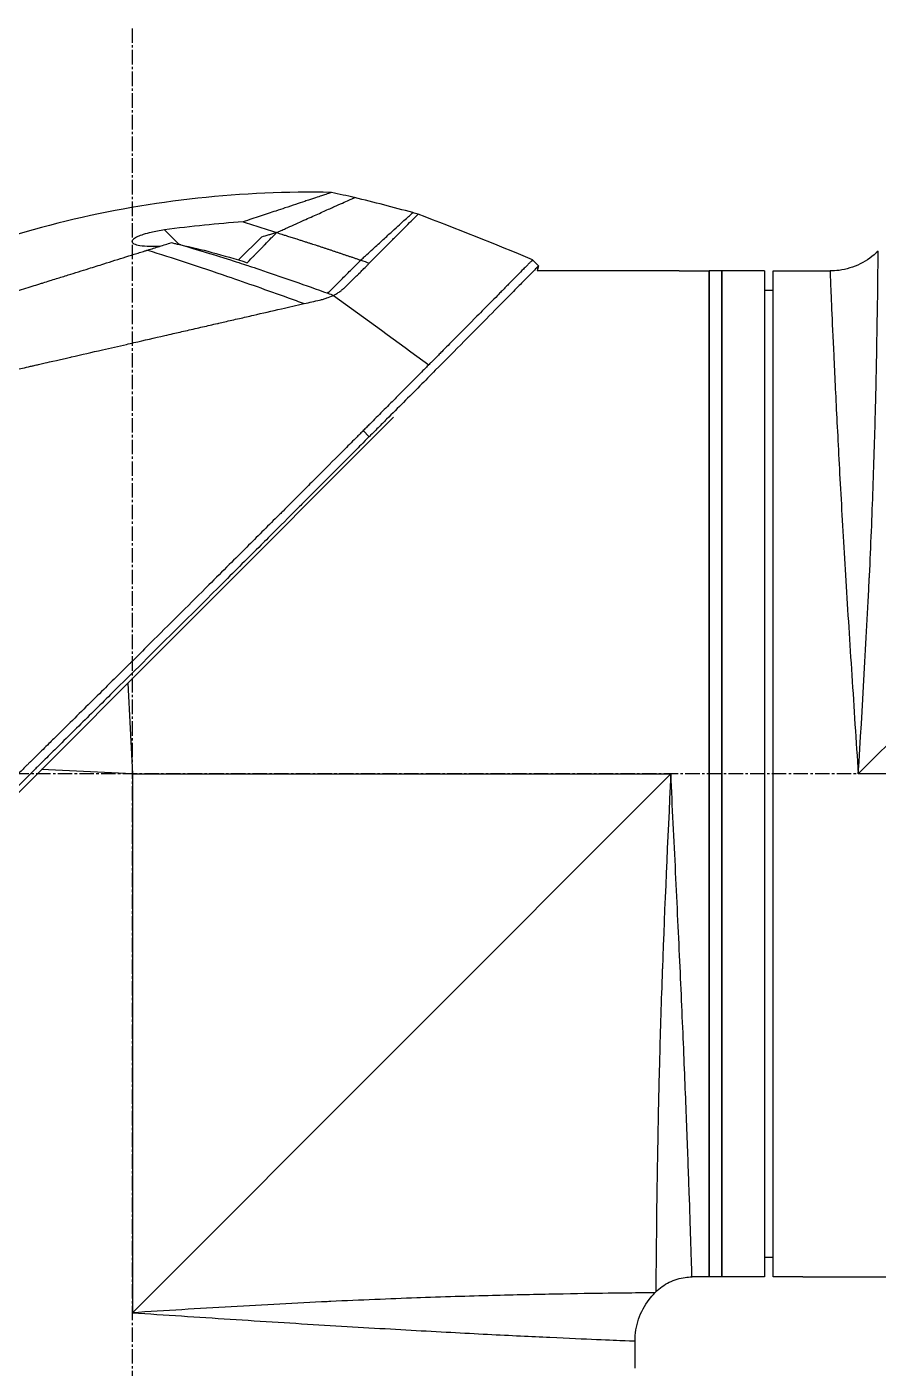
# Model space of a CAD drawing. Header units: millimetres. Extents: x 0 to 4378, y 0 to 2376.
# Drawn here: x 223.3 to 323.3, y 701.8 to 859.1 of the extents above; entities that cross this region are included whole.
import ezdxf

# ---------------------------------------------------------------- set-up
doc = ezdxf.new("R2010")
doc.units = ezdxf.units.MM
doc.header["$LTSCALE"] = 0.2
doc.linetypes.add('CENTER2', pattern=[1.125, 0.75, -0.125, 0.125, -0.125])
doc.layers.add('02_Center Line', color=1, linetype='CENTER2')

# ---------------------------------------------------------------- blocks, each defined once
blk = doc.blocks.new('Blk$A45R2-4W24Z')
for p, q in [((-5.49, 231.31), (-3.78, 233.01)), ((-148.4, 232.4), (-85.2, 169.2)), ((-12.46, 229.49), (-15.18, 232.21)), ((-78.7, 228.2), (-81.89, 228.2)), ((-75.2, 228.2), (-78.2, 228.2)), ((-75.2, 110.2), (-75.2, 228.2)), ((-74.2, 228.2), (-74.2, 110.2)), ((-74.2, 228.2), (-69.2, 228.2)), ((-69.2, 110.2), (-69.2, 228.2)), ((-69.2, 228.2), (-67.7, 228.2)), ((-69.2, 228.2), (-69.2, 110.2)), ((-67.7, 228.2), (-67.7, 110.2)), ((-64.7, 228.2), (-67.7, 228.2)), ((-67.7, 110.2), (-67.7, 228.2)), ((-64.2, 228.2), (-47.53, 228.2)), ((-47.69, 228.8), (-46.98, 229.51)), ((-47.69, 228.8), (-47.53, 228.2)), ((-12.23, 229.27), (-12.23, 229.27)), ((-75.2, 225.9), (-74.2, 225.91)), ((-30.66, 211.04), (32.79, 147.6)), ((-27.81, 208.76), (-27.1, 209.47)), ((0.54, 179.85), (0, 169.2)), ((-148.4, 169.2), (-85.2, 169.2)), ((0, 169.2), (-63.2, 169.2)), ((0, 106), (-63.2, 169.2)), ((0, 169.2), (10.65, 169.74)), ((0, 169.2), (0, 106)), ((-75.2, 112.5), (-74.2, 112.49)), ((-78.7, 110.2), (-101.2, 110.2)), ((-78.2, 110.2), (-75.2, 110.2)), ((-74.2, 110.2), (-69.2, 110.2)), ((-69.2, 110.2), (-67.7, 110.2)), ((-67.7, 110.2), (-65.69, 110.2)), ((-61.44, 108.44), (-61.34, 108.34)), ((-59, 99.5), (-59, 102.69))]:
    blk.add_line(p, q)
blk.add_arc((90.27, -111.26), 360.28, 108.9638, 109.1311)
blk.add_ellipse((5.21, 177.52), major_axis=(-154.08, -51.34), ratio=0.336418, start_param=4.783304, end_param=4.787811)
for points, knots in [([(-23.39, 237.41), (-12.94, 237.63), (-2.37, 236.49), (12.95, 232.78), (18.05, 231.18), (23, 229.27)], [0, 0, 0, 0, 3.135776, 3.135776, 4.729873, 4.729873, 4.729873, 4.729873]), ([(-16.92, 232.7), (-16.97, 232.72), (-17.01, 232.74), (-17.06, 232.76), (-17.1, 232.78), (-17.15, 232.8), (-17.19, 232.82), (-17.28, 232.86), (-17.37, 232.9), (-17.46, 232.94), (-17.63, 233.02), (-17.8, 233.1), (-17.97, 233.17), (-18.32, 233.33), (-18.65, 233.47), (-18.97, 233.62), (-19.61, 233.91), (-20.21, 234.18), (-20.77, 234.43), (-21.33, 234.68), (-21.85, 234.91), (-22.32, 235.12), (-22.8, 235.34), (-23.23, 235.53), (-23.62, 235.71), (-24.01, 235.88), (-24.35, 236.03), (-24.65, 236.17), (-24.95, 236.3), (-25.2, 236.41), (-25.41, 236.51), (-25.51, 236.55), (-25.6, 236.59), (-25.68, 236.63), (-25.76, 236.66), (-25.83, 236.69), (-25.89, 236.72), (-25.94, 236.74), (-25.99, 236.76), (-26.02, 236.78), (-26.03, 236.78), (-26.04, 236.79), (-26.05, 236.79), (-26.06, 236.79), (-26.06, 236.8), (-26.06, 236.8), (-26.06, 236.8), (-26.06, 236.8), (-26.06, 236.8)], [0, 0, 0, 0, 0.003914, 0.003914, 0.003914, 0.0078279, 0.0078279, 0.0078279, 0.0156558, 0.0156558, 0.0156558, 0.0313116, 0.0313116, 0.0313116, 0.0626233, 0.0626233, 0.0626233, 0.1252466, 0.1252466, 0.1252466, 0.1878699, 0.1878699, 0.1878699, 0.2504932, 0.2504932, 0.2504932, 0.3131165, 0.3131165, 0.3131165, 0.3757398, 0.3757398, 0.3757398, 0.4070514, 0.4070514, 0.4070514, 0.4383631, 0.4383631, 0.4383631, 0.4696747, 0.4696747, 0.4696747, 0.4853679, 0.4853679, 0.4853679, 0.5009864, 0.5009864, 0.5009864, 0.5015367, 0.5015367, 0.5015367, 0.5015367]), ([(-23.39, 237.41), (-23.39, 237.41), (-23.39, 237.41), (-23.39, 237.41), (-23.38, 237.41), (-23.36, 237.4), (-23.34, 237.39), (-23.28, 237.37), (-23.22, 237.35), (-23.06, 237.3), (-22.96, 237.27), (-22.76, 237.2), (-22.66, 237.17), (-22.4, 237.08), (-22.24, 237.03), (-21.82, 236.89), (-21.56, 236.8), (-21.12, 236.66), (-20.96, 236.6), (-20.62, 236.49), (-20.43, 236.43), (-19.9, 236.25), (-19.54, 236.13), (-18.77, 235.88), (-18.35, 235.74), (-17.56, 235.47), (-17.2, 235.36), (-16.25, 235.04), (-15.65, 234.84), (-14.37, 234.42), (-13.69, 234.19), (-12.99, 233.96)], [2.994008, 2.994008, 2.994008, 2.994008, 2.998917, 2.998917, 3.102407, 3.102407, 3.193729, 3.193729, 3.404829, 3.404829, 3.606578, 3.606578, 3.771982, 3.771982, 3.995205, 3.995205, 4.278205, 4.278205, 4.423595, 4.423595, 4.583388, 4.583388, 4.852579, 4.852579, 5.133194, 5.133194, 5.349319, 5.349319, 5.678864, 5.678864, 6.012538, 6.012538, 6.012538, 6.012538]), ([(-27.8, 229.12), (-27.83, 229.15), (-27.86, 229.18), (-27.89, 229.2), (-27.92, 229.24), (-27.96, 229.28), (-28, 229.32), (-28.61, 229.92), (-29.17, 230.48), (-29.68, 231), (-29.9, 231.21), (-30.1, 231.42), (-30.3, 231.62), (-30.43, 231.75), (-30.56, 231.87), (-30.67, 231.99), (-30.82, 232.13), (-30.95, 232.26), (-31.07, 232.38), (-31.59, 232.91), (-31.91, 233.23), (-32.1, 233.42), (-32.12, 233.44), (-32.13, 233.45), (-32.15, 233.47), (-32.41, 233.73), (-32.68, 234.01), (-32.92, 234.24), (-33.02, 234.34), (-33.11, 234.43), (-33.19, 234.51), (-33.19, 234.51), (-33.19, 234.51), (-33.19, 234.51), (-33.28, 234.6), (-33.34, 234.66), (-33.39, 234.71), (-33.49, 234.81), (-33.52, 234.84), (-33.53, 234.85), (-33.54, 234.86), (-33.54, 234.86), (-33.54, 234.86), (-33.54, 234.86), (-33.54, 234.86), (-33.54, 234.86)], [0.0000006, 0.0000006, 0.0000006, 0.0000006, 0.00361, 0.00361, 0.00361, 0.0087215, 0.0087215, 0.0087215, 0.0904855, 0.0904855, 0.0904855, 0.125, 0.125, 0.125, 0.141082, 0.141082, 0.141082, 0.1611327, 0.1611327, 0.1611327, 0.25, 0.25, 0.25, 0.2548926, 0.2548926, 0.2548926, 0.3406883, 0.3406883, 0.3406883, 0.375, 0.375, 0.375, 0.3758789, 0.3758789, 0.3758789, 0.4034738, 0.4034738, 0.4034738, 0.4619423, 0.4619423, 0.4619423, 0.4973146, 0.4973146, 0.4973146, 0.4973238, 0.4973238, 0.4973238, 0.4973238]), ([(-26.81, 229.46), (-26.84, 229.49), (-26.87, 229.52), (-26.9, 229.55), (-26.93, 229.58), (-26.96, 229.61), (-26.99, 229.63), (-27.05, 229.69), (-27.11, 229.75), (-27.17, 229.8), (-27.29, 229.91), (-27.41, 230.02), (-27.53, 230.13), (-27.76, 230.34), (-27.99, 230.55), (-28.21, 230.75), (-28.65, 231.16), (-29.06, 231.53), (-29.44, 231.88), (-29.82, 232.23), (-30.17, 232.55), (-30.49, 232.84), (-30.81, 233.13), (-31.1, 233.4), (-31.36, 233.63), (-31.61, 233.86), (-31.84, 234.07), (-32.03, 234.24), (-32.23, 234.42), (-32.39, 234.57), (-32.52, 234.68), (-32.59, 234.74), (-32.64, 234.79), (-32.69, 234.84), (-32.74, 234.88), (-32.78, 234.92), (-32.82, 234.95), (-32.85, 234.98), (-32.87, 235), (-32.89, 235.01), (-32.9, 235.02), (-32.91, 235.03), (-32.91, 235.03), (-32.91, 235.04), (-32.92, 235.04), (-32.92, 235.04), (-32.92, 235.04), (-32.92, 235.04), (-32.92, 235.04)], [0, 0, 0, 0, 0.0039109, 0.0039109, 0.0039109, 0.0078218, 0.0078218, 0.0078218, 0.0156437, 0.0156437, 0.0156437, 0.0312874, 0.0312874, 0.0312874, 0.0625747, 0.0625747, 0.0625747, 0.1251494, 0.1251494, 0.1251494, 0.1877242, 0.1877242, 0.1877242, 0.2502989, 0.2502989, 0.2502989, 0.3128736, 0.3128736, 0.3128736, 0.3754483, 0.3754483, 0.3754483, 0.4067357, 0.4067357, 0.4067357, 0.4380231, 0.4380231, 0.4380231, 0.4693104, 0.4693104, 0.4693104, 0.4849915, 0.4849915, 0.4849915, 0.5005978, 0.5005978, 0.5005978, 0.5008687, 0.5008687, 0.5008687, 0.5008687]), ([(-12.99, 233.96), (-13.65, 233.76), (-14.31, 233.55), (-15.62, 233.14), (-16.28, 232.93), (-16.94, 232.72)], [-0.4140683, -0.4140683, -0.4140683, -0.4140683, -0.2070418, -0.2070418, -0.000001, -0.000001, -0.000001, -0.000001]), ([(-12.99, 233.96), (-11.48, 233.85), (-9.97, 233.73), (-6.9, 233.41), (-5.34, 233.23), (-3.78, 233.01)], [0.000001, 0.000001, 0.000001, 0.000001, 0.4541066, 0.4541066, 0.9270468, 0.9270468, 0.9270468, 0.9270468]), ([(-3.78, 233.01), (-3.5, 232.97), (-3.22, 232.93), (-2.68, 232.83), (-2.43, 232.78), (-1.87, 232.65), (-1.56, 232.56), (-1.04, 232.4), (-0.81, 232.31), (-0.42, 232.14), (-0.26, 232.04), (0, 231.84), (0.06, 231.74), (0.04, 231.55), (-0.04, 231.46), (-0.34, 231.31), (-0.59, 231.24), (-1.22, 231.14), (-1.61, 231.11), (-2.42, 231.09), (-2.83, 231.09), (-3.26, 231.11)], [-1.14528, -1.14528, -1.14528, -1.14528, -1.059047, -1.059047, -0.979891, -0.979891, -0.875786, -0.875786, -0.784614, -0.784614, -0.687046, -0.687046, -0.571812, -0.571812, -0.456499, -0.456499, -0.315176, -0.315176, -0.162073, -0.162073, -0.025672, -0.025672, -0.025672, -0.025672]), ([(-16.92, 232.7), (-17.14, 232.64), (-17.35, 232.57), (-17.55, 232.51), (-17.67, 232.47), (-17.78, 232.43), (-17.94, 232.38), (-18.1, 232.33), (-18.3, 232.27), (-18.48, 232.21), (-18.57, 232.18), (-18.66, 232.16), (-18.75, 232.13), (-18.84, 232.1), (-18.93, 232.07), (-19.02, 232.04), (-19.11, 232.01), (-19.2, 231.99), (-19.29, 231.96), (-19.42, 231.92), (-19.55, 231.87), (-19.69, 231.83), (-19.82, 231.79), (-19.95, 231.74), (-20.09, 231.7), (-20.22, 231.66), (-20.36, 231.61), (-20.49, 231.57), (-20.6, 231.54), (-20.71, 231.5), (-20.82, 231.46), (-20.93, 231.43), (-21.05, 231.39), (-21.16, 231.35), (-21.27, 231.32), (-21.38, 231.28), (-21.49, 231.25), (-21.61, 231.21), (-21.73, 231.17), (-21.86, 231.13), (-21.98, 231.09), (-22.1, 231.05), (-22.22, 231.01), (-22.34, 230.97), (-22.47, 230.93), (-22.59, 230.89), (-22.7, 230.85), (-22.82, 230.81), (-22.94, 230.77), (-23.05, 230.73), (-23.17, 230.69), (-23.29, 230.66), (-23.4, 230.62), (-23.52, 230.58), (-23.63, 230.54), (-23.75, 230.5), (-23.87, 230.46), (-23.99, 230.42), (-24.11, 230.38), (-24.23, 230.34), (-24.35, 230.3), (-24.46, 230.26), (-24.58, 230.22), (-24.7, 230.18), (-24.82, 230.14), (-24.94, 230.1), (-25.05, 230.06), (-25.17, 230.02), (-25.29, 229.98), (-25.4, 229.94), (-25.52, 229.9), (-25.64, 229.87), (-25.75, 229.83), (-25.87, 229.79), (-25.99, 229.75), (-26.11, 229.71), (-26.22, 229.67), (-26.34, 229.63), (-26.46, 229.59), (-26.58, 229.54), (-26.69, 229.5), (-26.81, 229.46)], [0, 0, 0, 0, 0.0897132, 0.0897132, 0.0897132, 0.1414804, 0.1414804, 0.1414804, 0.1932476, 0.1932476, 0.1932476, 0.2191312, 0.2191312, 0.2191312, 0.2450148, 0.2450148, 0.2450148, 0.2708984, 0.2708984, 0.2708984, 0.3096449, 0.3096449, 0.3096449, 0.3483914, 0.3483914, 0.3483914, 0.3871379, 0.3871379, 0.3871379, 0.4193782, 0.4193782, 0.4193782, 0.4516185, 0.4516185, 0.4516185, 0.4838587, 0.4838587, 0.4838587, 0.5192811, 0.5192811, 0.5192811, 0.5547035, 0.5547035, 0.5547035, 0.5901259, 0.5901259, 0.5901259, 0.6238896, 0.6238896, 0.6238896, 0.6576534, 0.6576534, 0.6576534, 0.6914171, 0.6914171, 0.6914171, 0.7259458, 0.7259458, 0.7259458, 0.7604744, 0.7604744, 0.7604744, 0.795003, 0.795003, 0.795003, 0.8290876, 0.8290876, 0.8290876, 0.8631723, 0.8631723, 0.8631723, 0.8972569, 0.8972569, 0.8972569, 0.9315046, 0.9315046, 0.9315046, 0.9657523, 0.9657523, 0.9657523, 1, 1, 1, 1]), ([(-16.94, 232.72), (-16.94, 232.72), (-16.93, 232.71), (-16.93, 232.71), (-16.93, 232.71), (-16.92, 232.7)], [-0.004802937, -0.004802937, -0.004802937, -0.004802937, -0.002367886, -0.002367886, 0, 0, 0, 0]), ([(-15.18, 232.21), (-15.46, 232.29), (-15.75, 232.38), (-16.19, 232.5), (-16.34, 232.55), (-16.57, 232.61), (-16.65, 232.63), (-16.79, 232.68), (-16.92, 232.71), (-16.94, 232.72)], [-0.03661254, -0.03661254, -0.03661254, -0.03661254, -0.01870238, -0.01870238, -0.00917405, -0.00917405, -0.00454332, -0.00454332, -0.000001, -0.000001, -0.000001, -0.000001]), ([(-13.49, 229.17), (-13.57, 229.25), (-13.8, 229.49), (-14.23, 229.93), (-14.3, 230.01), (-14.5, 230.21), (-14.62, 230.33), (-14.94, 230.66), (-15.14, 230.87), (-15.42, 231.15), (-15.5, 231.23), (-15.82, 231.56), (-16.07, 231.82), (-16.42, 232.18), (-16.53, 232.29), (-16.69, 232.45), (-16.74, 232.51), (-16.81, 232.58), (-16.83, 232.61), (-16.88, 232.66), (-16.9, 232.68), (-16.92, 232.7)], [0.000001, 0.000001, 0.000001, 0.000001, 0.0517933, 0.0517933, 0.0631602, 0.0631602, 0.080667, 0.080667, 0.1119431, 0.1119431, 0.1236223, 0.1236223, 0.1626158, 0.1626158, 0.1804481, 0.1804481, 0.1887485, 0.1887485, 0.1927271, 0.1927271, 0.1965807, 0.1965807, 0.1965807, 0.1965807]), ([(-5.68, 231.27), (-5.64, 231.27), (-5.61, 231.28), (-5.55, 231.29), (-5.52, 231.3), (-5.49, 231.31)], [-0.0189743, -0.0189743, -0.0189743, -0.0189743, -0.00948198, -0.00948198, -0.000001, -0.000001, -0.000001, -0.000001]), ([(-4.58, 231.52), (-4.73, 231.48), (-4.89, 231.44), (-5.19, 231.37), (-5.34, 231.34), (-5.49, 231.31)], [-0.09380006, -0.09380006, -0.09380006, -0.09380006, -0.04608774, -0.04608774, -0.000001, -0.000001, -0.000001, -0.000001]), ([(-1.78, 230.65), (-2.26, 230.79), (-2.73, 230.94), (-3.66, 231.23), (-4.12, 231.38), (-4.58, 231.52)], [0.000026, 0.000026, 0.000026, 0.000026, 0.1679092, 0.1679092, 0.336286, 0.336286, 0.336286, 0.336286]), ([(-85.2, 169.2), (-85.7, 177.03), (-86.16, 184.9), (-86.5, 192.16), (-86.51, 192.25), (-86.51, 192.34), (-86.52, 192.43), (-86.69, 195.98), (-86.83, 199.42), (-86.94, 202.69), (-87.06, 206.06), (-87.16, 209.18), (-87.23, 212.05), (-87.23, 212.14), (-87.24, 212.24), (-87.24, 212.34), (-87.31, 215.1), (-87.36, 217.65), (-87.4, 219.86), (-87.4, 219.93), (-87.4, 220), (-87.4, 220.07), (-87.44, 222.27), (-87.47, 224.15), (-87.49, 225.69), (-87.49, 225.72), (-87.49, 225.75), (-87.49, 225.79), (-87.51, 227.33), (-87.52, 228.53), (-87.53, 229.32), (-87.53, 229.33), (-87.53, 229.33), (-87.53, 229.34), (-87.54, 230.13), (-87.54, 230.54), (-87.54, 230.54), (-87.54, 230.54), (-87.54, 230.54), (-87.54, 230.54)], [0, 0, 0, 0, 0.1234682, 0.1234682, 0.1234682, 0.125, 0.125, 0.125, 0.1854836, 0.1854836, 0.1854836, 0.2478794, 0.2478794, 0.2478794, 0.25, 0.25, 0.25, 0.3106171, 0.3106171, 0.3106171, 0.3125, 0.3125, 0.3125, 0.3737034, 0.3737034, 0.3737034, 0.375, 0.375, 0.375, 0.4369794, 0.4369794, 0.4369794, 0.4375, 0.4375, 0.4375, 0.5, 0.5, 0.5, 0.5002553, 0.5002553, 0.5002553, 0.5002553]), ([(-87.54, 230.54), (-86.93, 229.93), (-86.21, 229.41), (-84.66, 228.65), (-83.81, 228.39), (-82.6, 228.22), (-82.24, 228.2), (-81.89, 228.2)], [0, 0, 0, 0, 0.2592614, 0.2592614, 0.5193326, 0.5193326, 0.6259312, 0.6259312, 0.6259312, 0.6259312]), ([(-5.68, 231.27), (-7.63, 230.7), (-9.35, 230.17), (-10.75, 229.73), (-11.8, 229.41), (-12.65, 229.13), (-13.27, 228.93), (-13.54, 228.84), (-14.23, 228.62), (-15.38, 228.23), (-17.79, 227.41), (-20.31, 226.53), (-22.93, 225.59)], [0, 0, 0, 0, 0.25, 0.25, 0.25, 0.375, 0.375, 0.375, 0.5, 0.5, 0.5, 1, 1, 1, 1]), ([(-1.78, 230.65), (-4.68, 229.75), (-7.81, 228.72), (-11.15, 227.57), (-13.42, 226.79), (-15.79, 225.96), (-18.27, 225.06), (-18.89, 224.84), (-19.53, 224.61), (-20.16, 224.37)], [-1, -1, -1, -1, -0.459072, -0.459072, -0.459072, -0.092566, -0.092566, -0.092566, 0, 0, 0, 0]), ([(-5.68, 231.26), (-6.9, 231), (-8.12, 230.71), (-10.71, 230.01), (-12.08, 229.61), (-13.49, 229.17)], [0.0003261, 0.0003261, 0.0003261, 0.0003261, 0.3756535, 0.3756535, 0.8068881, 0.8068881, 0.8068881, 0.8068881]), ([(54.24, 213.11), (54.24, 213.11), (54.24, 213.11), (54.16, 213.14), (54.12, 213.15), (54.02, 213.18), (53.98, 213.2), (53.73, 213.27), (53.44, 213.36), (52.83, 213.55), (52.55, 213.64), (51.82, 213.87), (51.34, 214.02), (50.07, 214.42), (49.24, 214.68), (47.06, 215.36), (45.63, 215.81), (43.62, 216.44), (43.18, 216.57), (42.52, 216.78), (42.29, 216.85), (41.84, 217), (41.61, 217.07), (41.26, 217.18), (41.14, 217.21), (40.78, 217.33), (40.54, 217.4), (40.06, 217.55), (39.83, 217.63), (39.46, 217.74), (39.34, 217.78), (39.09, 217.86), (38.96, 217.9), (38.71, 217.98), (38.58, 218.02), (38.18, 218.14), (37.92, 218.22), (37.41, 218.38), (37.16, 218.46), (36.66, 218.62), (36.41, 218.69), (35.65, 218.93), (35.13, 219.09), (34.05, 219.43), (33.49, 219.61), (32.42, 219.94), (31.92, 220.1), (31.25, 220.31), (31.11, 220.35), (30.4, 220.58), (29.83, 220.75), (28.97, 221.02), (28.68, 221.11), (28.1, 221.29), (27.81, 221.39), (27.23, 221.57), (26.94, 221.66), (26.5, 221.8), (26.35, 221.84), (26.06, 221.93), (25.92, 221.98), (25.63, 222.07), (25.48, 222.12), (25.06, 222.25), (24.77, 222.34), (22.3, 223.11), (20.07, 223.81), (17.61, 224.58), (17.4, 224.64), (16.99, 224.77), (16.78, 224.84), (16.38, 224.96), (16.19, 225.02), (15.79, 225.15), (15.6, 225.21), (15.22, 225.32), (15.04, 225.38), (14.49, 225.55), (14.13, 225.67), (13.09, 225.99), (12.41, 226.21), (11.46, 226.5), (11.17, 226.59), (10.74, 226.73), (10.6, 226.77), (10.2, 226.9), (9.93, 226.98), (9.42, 227.14), (9.17, 227.22), (8.46, 227.44), (8, 227.59), (6.73, 227.98), (5.92, 228.23), (4.53, 228.67), (3.94, 228.85), (2.48, 229.31), (1.61, 229.59), (0.32, 229.99), (-0.1, 230.12), (-0.74, 230.32), (-0.95, 230.38), (-1.26, 230.48), (-1.36, 230.52), (-1.52, 230.56), (-1.57, 230.58), (-1.65, 230.6), (-1.68, 230.61), (-1.73, 230.63), (-1.75, 230.64), (-1.78, 230.65)], [0.000492, 0.000492, 0.000492, 0.000492, 0.070477, 0.070477, 0.116784, 0.116784, 0.147598, 0.147598, 0.270163, 0.270163, 0.35129, 0.35129, 0.459378, 0.459378, 0.603543, 0.603543, 0.795477, 0.795477, 0.846759, 0.846759, 0.872247, 0.872247, 0.897546, 0.897546, 0.910816, 0.910816, 0.936058, 0.936058, 0.961053, 0.961053, 0.973407, 0.973407, 0.986612, 0.986612, 0.999925, 0.999925, 1.026343, 1.026343, 1.051465, 1.051465, 1.076258, 1.076258, 1.125243, 1.125243, 1.177878, 1.177878, 1.224985, 1.224985, 1.237745, 1.237745, 1.287061, 1.287061, 1.311764, 1.311764, 1.336615, 1.336615, 1.361333, 1.361333, 1.372959, 1.372959, 1.384222, 1.384222, 1.395507, 1.395507, 1.41867, 1.41867, 1.596072, 1.596072, 1.612752, 1.612752, 1.628768, 1.628768, 1.644172, 1.644172, 1.659003, 1.659003, 1.673475, 1.673475, 1.702106, 1.702106, 1.756638, 1.756638, 1.781274, 1.781274, 1.792708, 1.792708, 1.814679, 1.814679, 1.835454, 1.835454, 1.874477, 1.874477, 1.942807, 1.942807, 1.994085, 1.994085, 2.070998, 2.070998, 2.109452, 2.109452, 2.128666, 2.128666, 2.138273, 2.138273, 2.143077, 2.143077, 2.145479, 2.145479, 2.147874, 2.147874, 2.147874, 2.147874]), ([(-81.89, 228.2), (-81.89, 228.2), (-81.9, 227.82), (-81.93, 227.07), (-81.96, 226.32), (-82.01, 225.19), (-82.08, 223.71), (-82.14, 222.23), (-82.22, 220.42), (-82.32, 218.28), (-82.42, 216.14), (-82.54, 213.66), (-82.68, 210.94), (-82.82, 208.22), (-82.97, 205.25), (-83.15, 202.03), (-83.33, 198.8), (-83.53, 195.39), (-83.75, 191.84), (-83.96, 188.3), (-84.2, 184.59), (-84.45, 180.78), (-84.69, 176.97), (-84.95, 173.04), (-85.2, 169.2)], [0.5001297, 0.5001297, 0.5001297, 0.5001297, 0.5624875, 0.5624875, 0.5624875, 0.6249765, 0.6249765, 0.6249765, 0.6874677, 0.6874677, 0.6874677, 0.7499624, 0.7499624, 0.7499624, 0.8124623, 0.8124623, 0.8124623, 0.8749687, 0.8749687, 0.8749687, 0.9375, 0.9375, 0.9375, 1, 1, 1, 1]), ([(-78.2, 228.2), (-78.26, 228.2), (-78.31, 228.2), (-78.37, 228.2), (-78.42, 228.2), (-78.47, 228.2), (-78.51, 228.2), (-78.56, 228.2), (-78.59, 228.2), (-78.62, 228.2), (-78.65, 228.2), (-78.68, 228.2), (-78.69, 228.2), (-78.7, 228.2), (-78.7, 228.2), (-78.7, 228.2), (-78.7, 228.2), (-78.7, 228.2), (-78.7, 228.2)], [0, 0, 0, 0, 0.1074676, 0.1074676, 0.1074676, 0.2149351, 0.2149351, 0.2149351, 0.3224051, 0.3224051, 0.3224051, 0.4298767, 0.4298767, 0.4298767, 0.5, 0.5, 0.5, 0.5001155, 0.5001155, 0.5001155, 0.5001155]), ([(-64.2, 228.2), (-64.2, 228.2), (-64.21, 228.2), (-64.23, 228.2), (-64.25, 228.2), (-64.27, 228.2), (-64.31, 228.2), (-64.34, 228.2), (-64.39, 228.2), (-64.43, 228.2), (-64.48, 228.2), (-64.54, 228.2), (-64.59, 228.2), (-64.63, 228.2), (-64.66, 228.2), (-64.7, 228.2)], [0.5001155, 0.5001155, 0.5001155, 0.5001155, 0.6074676, 0.6074676, 0.6074676, 0.7149351, 0.7149351, 0.7149351, 0.8224051, 0.8224051, 0.8224051, 0.9298767, 0.9298767, 0.9298767, 1, 1, 1, 1]), ([(-47.69, 228.8), (-47.69, 228.8), (-47.63, 228.74), (-47.42, 228.53), (-47.26, 228.36), (-46.9, 228), (-46.74, 227.83), (-46.3, 227.39), (-46.01, 227.1), (-45.5, 226.58), (-45.3, 226.38), (-44.85, 225.92), (-44.6, 225.67), (-43.61, 224.67), (-42.8, 223.84), (-40.09, 221.1), (-37.94, 218.94), (-34.37, 215.35), (-33.12, 214.09), (-31.18, 212.14), (-30.52, 211.48), (-29.51, 210.47), (-29.18, 210.14), (-28.67, 209.62), (-28.5, 209.45), (-28.04, 209), (-27.83, 208.79), (-27.81, 208.76)], [0, 0, 0, 0, 0.449356, 0.449356, 0.898467, 0.898467, 1.197468, 1.197468, 1.595858, 1.595858, 1.82337, 1.82337, 2.083118, 2.083118, 2.775822, 2.775822, 4.159486, 4.159486, 4.850949, 4.850949, 5.197063, 5.197063, 5.370242, 5.370242, 5.456832, 5.456832, 5.599134, 5.599134, 5.599134, 5.599134]), ([(-46.98, 229.51), (-46.98, 229.51), (-46.98, 229.51), (-46.98, 229.51), (-46.93, 229.46), (-46.81, 229.34), (-46.78, 229.31), (-46.7, 229.22), (-46.62, 229.14), (-46.46, 228.97), (-46.36, 228.88), (-46.15, 228.66), (-46.04, 228.55), (-45.68, 228.19), (-45.42, 227.92), (-44.86, 227.36), (-44.58, 227.07), (-43.99, 226.48), (-43.71, 226.19), (-43.33, 225.81), (-43.26, 225.74), (-43.08, 225.55), (-42.96, 225.43), (-42.58, 225.04), (-42.31, 224.77), (-41.53, 223.98), (-41, 223.45), (-39.62, 222.05), (-38.72, 221.15), (-37.3, 219.72), (-36.81, 219.23), (-36.19, 218.6), (-36.06, 218.47), (-35.75, 218.15), (-35.56, 217.96), (-35.27, 217.67), (-35.17, 217.57), (-35.03, 217.43), (-34.98, 217.38), (-34.85, 217.25), (-34.8, 217.2), (-34.78, 217.18)], [-0.8441102, -0.8441102, -0.8441102, -0.8441102, -0.843958, -0.843958, -0.7585248, -0.7585248, -0.7370027, -0.7370027, -0.6943038, -0.6943038, -0.6506717, -0.6506717, -0.610004, -0.610004, -0.533695, -0.533695, -0.4669865, -0.4669865, -0.4087151, -0.4087151, -0.3960011, -0.3960011, -0.3745212, -0.3745212, -0.3281531, -0.3281531, -0.2469126, -0.2469126, -0.1250047, -0.1250047, -0.0640569, -0.0640569, -0.0488199, -0.0488199, -0.0259823, -0.0259823, -0.014544, -0.014544, -0.0088247, -0.0088247, -0.000001, -0.000001, -0.000001, -0.000001]), ([(-23.62, 225.34), (-23.62, 225.34), (-23.63, 225.34), (-23.63, 225.34), (-23.69, 225.37), (-23.75, 225.4), (-23.81, 225.44), (-23.87, 225.47), (-23.93, 225.5), (-23.99, 225.54), (-24, 225.55), (-24.01, 225.55), (-24.02, 225.56), (-24.12, 225.62), (-24.23, 225.69), (-24.33, 225.77), (-24.34, 225.78), (-24.36, 225.79), (-24.38, 225.8), (-24.42, 225.83), (-24.45, 225.86), (-24.49, 225.88), (-24.54, 225.93), (-24.59, 225.97), (-24.64, 226.01), (-24.67, 226.03), (-24.69, 226.05), (-24.71, 226.07), (-24.72, 226.07), (-24.75, 226.1), (-24.79, 226.13), (-24.81, 226.15), (-24.83, 226.17), (-24.86, 226.2), (-24.87, 226.2), (-24.87, 226.2), (-24.87, 226.2), (-24.89, 226.22), (-24.91, 226.24), (-24.93, 226.26), (-24.96, 226.29), (-24.99, 226.32), (-25.02, 226.34), (-25.04, 226.36), (-25.05, 226.37), (-25.07, 226.38), (-25.2, 226.51), (-25.38, 226.69), (-25.6, 226.92), (-25.74, 227.06), (-25.88, 227.2), (-26, 227.32), (-26.06, 227.38), (-26.12, 227.43), (-26.17, 227.49), (-26.24, 227.55), (-26.36, 227.67), (-26.53, 227.84), (-26.55, 227.86), (-26.58, 227.88), (-26.6, 227.91), (-26.78, 228.08), (-26.92, 228.22), (-27.02, 228.32), (-27.03, 228.33), (-27.04, 228.33), (-27.05, 228.34), (-27.23, 228.52), (-27.39, 228.69), (-27.54, 228.84), (-27.62, 228.93), (-27.7, 229.01), (-27.77, 229.09), (-27.78, 229.1), (-27.79, 229.11), (-27.8, 229.12)], [0, 0, 0, 0, 0.0021802, 0.0021802, 0.0021802, 0.0349898, 0.0349898, 0.0349898, 0.0665186, 0.0665186, 0.0665186, 0.0714286, 0.0714286, 0.0714286, 0.1321946, 0.1321946, 0.1321946, 0.1428571, 0.1428571, 0.1428571, 0.1638774, 0.1638774, 0.1638774, 0.197224, 0.197224, 0.197224, 0.2142857, 0.2142857, 0.2142857, 0.2376364, 0.2376364, 0.2376364, 0.2489714, 0.2489714, 0.2489714, 0.25, 0.25, 0.25, 0.2648779, 0.2648779, 0.2648779, 0.2857143, 0.2857143, 0.2857143, 0.3001586, 0.3001586, 0.3001586, 0.4285714, 0.4285714, 0.4285714, 0.525964, 0.525964, 0.525964, 0.5714286, 0.5714286, 0.5714286, 0.6658539, 0.6658539, 0.6658539, 0.6785714, 0.6785714, 0.6785714, 0.7857143, 0.7857143, 0.7857143, 0.7919818, 0.7919818, 0.7919818, 0.9202925, 0.9202925, 0.9202925, 0.9895013, 0.9895013, 0.9895013, 1, 1, 1, 1]), ([(-22.93, 225.59), (-23.2, 225.86), (-23.53, 226.18), (-23.87, 226.52), (-24.21, 226.87), (-24.58, 227.23), (-24.93, 227.59), (-25.29, 227.95), (-25.65, 228.3), (-25.97, 228.62), (-26.29, 228.94), (-26.58, 229.23), (-26.81, 229.46)], [0, 0, 0, 0, 0.249993, 0.249993, 0.249993, 0.499995, 0.499995, 0.499995, 0.749998, 0.749998, 0.749998, 1, 1, 1, 1]), ([(-20.16, 224.37), (-20.78, 224.51), (-21.38, 224.65), (-21.98, 224.79), (-22.09, 224.81), (-22.16, 224.83), (-22.2, 224.84), (-22.28, 224.86), (-22.35, 224.88), (-22.42, 224.9), (-22.55, 224.94), (-22.69, 224.98), (-22.84, 225.03), (-23.02, 225.1), (-23.29, 225.2), (-23.62, 225.34)], [-1, -1, -1, -1, -0.5, -0.5, -0.5, -0.4375, -0.4375, -0.4375, -0.375, -0.375, -0.375, -0.25, -0.25, -0.25, 0, 0, 0, 0]), ([(57.79, 206.5), (57.79, 206.5), (57.79, 206.5), (57.79, 206.5), (57.78, 206.5), (57.77, 206.51), (57.77, 206.51), (57.75, 206.51), (57.72, 206.52), (57.68, 206.53), (57.65, 206.54), (57.61, 206.55), (57.55, 206.56), (57.5, 206.58), (57.44, 206.59), (57.36, 206.61), (57.29, 206.63), (57.21, 206.64), (57.12, 206.67), (57.03, 206.69), (56.93, 206.71), (56.82, 206.73), (56.62, 206.78), (56.37, 206.84), (56.07, 206.91), (56.02, 206.92), (55.96, 206.93), (55.9, 206.95), (55.73, 206.99), (55.48, 207.04), (55.11, 207.13), (54.82, 207.19), (54.44, 207.28), (53.95, 207.39), (53.57, 207.48), (53.12, 207.58), (52.59, 207.71), (52.13, 207.81), (51.62, 207.93), (51.03, 208.06), (50.81, 208.11), (50.59, 208.16), (50.35, 208.22), (50, 208.3), (49.65, 208.38), (49.28, 208.46), (48.67, 208.6), (48.03, 208.75), (47.36, 208.9), (47.02, 208.98), (46.68, 209.06), (46.33, 209.14), (45.98, 209.22), (45.63, 209.3), (45.27, 209.38), (44.55, 209.55), (43.8, 209.72), (43.03, 209.9), (42.64, 209.98), (42.25, 210.07), (41.85, 210.17), (41.76, 210.18), (41.68, 210.2), (41.6, 210.22), (41.49, 210.25), (41.17, 210.32), (40.63, 210.44), (40.3, 210.52), (39.89, 210.61), (39.39, 210.73), (39.01, 210.82), (38.58, 210.91), (38.11, 211.02), (37.9, 211.07), (37.68, 211.12), (37.46, 211.17), (37.24, 211.22), (37.03, 211.27), (36.8, 211.32), (36.62, 211.36), (36.43, 211.41), (36.25, 211.45), (35.98, 211.51), (35.72, 211.57), (35.46, 211.63), (35.23, 211.68), (35.01, 211.73), (34.78, 211.78), (34.55, 211.84), (34.32, 211.89), (34.09, 211.94), (33.86, 212), (33.61, 212.05), (33.38, 212.11), (33.16, 212.16), (32.95, 212.2), (32.7, 212.26), (32.45, 212.32), (32.15, 212.39), (31.86, 212.45), (31.58, 212.52), (31.3, 212.58), (31.02, 212.65), (30.81, 212.69), (30.6, 212.74), (30.4, 212.79), (30.32, 212.81), (30.24, 212.82), (30.16, 212.84), (29.88, 212.91), (29.59, 212.97), (29.3, 213.04), (29.16, 213.07), (29.01, 213.11), (28.87, 213.14), (28.72, 213.17), (28.58, 213.21), (28.43, 213.24), (28.14, 213.31), (27.85, 213.37), (27.56, 213.44), (26.97, 213.57), (26.38, 213.71), (25.79, 213.84), (25.49, 213.91), (25.19, 213.98), (24.9, 214.05), (24.6, 214.12), (24.3, 214.19), (24, 214.26), (23.85, 214.29), (23.7, 214.32), (23.55, 214.36), (23.39, 214.39), (23.24, 214.43), (23.09, 214.46), (22.8, 214.53), (22.5, 214.6), (22.21, 214.67), (22.2, 214.67), (22.19, 214.67), (22.18, 214.67), (21.88, 214.74), (21.57, 214.81), (21.27, 214.88), (20.96, 214.95), (20.66, 215.02), (20.35, 215.09), (20.2, 215.13), (20.04, 215.16), (19.89, 215.2), (19.74, 215.23), (19.58, 215.27), (19.43, 215.3), (19.12, 215.37), (18.81, 215.44), (18.5, 215.51), (18.32, 215.56), (18.14, 215.6), (17.95, 215.64), (17.95, 215.64), (17.95, 215.64), (17.94, 215.64), (17.88, 215.66), (17.76, 215.68), (17.57, 215.73), (17.43, 215.76), (17.25, 215.8), (17.03, 215.85), (16.91, 215.88), (16.78, 215.91), (16.64, 215.94), (16.49, 215.97), (16.34, 216.01), (16.17, 216.05), (16.06, 216.07), (15.93, 216.1), (15.81, 216.13), (15.77, 216.14), (15.74, 216.15), (15.7, 216.15), (15.35, 216.24), (15.03, 216.31), (14.77, 216.37), (14.11, 216.52), (13.74, 216.6), (13.65, 216.63), (13.4, 216.68), (13.14, 216.74), (12.89, 216.8), (12.58, 216.87), (12.26, 216.94), (11.95, 217.02), (11.81, 217.05), (11.67, 217.08), (11.53, 217.11), (11.36, 217.15), (11.18, 217.19), (11.01, 217.23), (10.81, 217.28), (10.61, 217.32), (10.41, 217.37), (10.05, 217.45), (9, 217.69), (7.25, 218.09), (7.22, 218.1), (7.19, 218.1), (7.16, 218.11), (5.94, 218.39), (4.73, 218.67), (3.52, 218.95), (2.58, 219.16), (1.64, 219.38), (0.7, 219.59), (0.41, 219.66), (0.12, 219.73), (-0.18, 219.79), (-1.4, 220.07), (-2.61, 220.35), (-3.81, 220.63), (-4.14, 220.7), (-4.47, 220.78), (-4.8, 220.85), (-5.05, 220.91), (-5.32, 220.97), (-5.6, 221.04), (-6.15, 221.16), (-6.74, 221.3), (-7.38, 221.44), (-7.66, 221.51), (-7.95, 221.58), (-8.25, 221.64), (-8.54, 221.71), (-8.83, 221.78), (-9.13, 221.84), (-9.41, 221.91), (-9.7, 221.98), (-9.99, 222.04), (-10.04, 222.05), (-10.08, 222.06), (-10.13, 222.07), (-10.36, 222.13), (-10.6, 222.18), (-10.85, 222.24), (-11.38, 222.36), (-11.95, 222.49), (-12.56, 222.63), (-13.09, 222.75), (-13.65, 222.88), (-14.24, 223.01), (-15.25, 223.25), (-16.35, 223.5), (-17.52, 223.77), (-18.37, 223.96), (-19.25, 224.16), (-20.16, 224.37)], [0.0008979, 0.0008979, 0.0008979, 0.0008979, 0.0108915, 0.0108915, 0.0108915, 0.020974, 0.020974, 0.020974, 0.0391503, 0.0391503, 0.0391503, 0.0554178, 0.0554178, 0.0554178, 0.0702751, 0.0702751, 0.0702751, 0.0840358, 0.0840358, 0.0840358, 0.0969119, 0.0969119, 0.0969119, 0.1205769, 0.1205769, 0.1205769, 0.125, 0.125, 0.125, 0.1638961, 0.1638961, 0.1638961, 0.1958374, 0.1958374, 0.1958374, 0.2208888, 0.2208888, 0.2208888, 0.2422005, 0.2422005, 0.2422005, 0.25, 0.25, 0.25, 0.2678209, 0.2678209, 0.2678209, 0.2975362, 0.2975362, 0.2975362, 0.3125, 0.3125, 0.3125, 0.3272656, 0.3272656, 0.3272656, 0.3570095, 0.3570095, 0.3570095, 0.3718814, 0.3718814, 0.3718814, 0.375, 0.375, 0.375, 0.3991671, 0.3991671, 0.3991671, 0.4139157, 0.4139157, 0.4139157, 0.4249028, 0.4249028, 0.4249028, 0.429655, 0.429655, 0.429655, 0.4340613, 0.4340613, 0.4340613, 0.4375, 0.4375, 0.4375, 0.4468814, 0.4468814, 0.4468814, 0.4548932, 0.4548932, 0.4548932, 0.4629051, 0.4629051, 0.4629051, 0.4712008, 0.4712008, 0.4712008, 0.4789288, 0.4789288, 0.4789288, 0.4866568, 0.4866568, 0.4866568, 0.4943848, 0.4943848, 0.4943848, 0.5, 0.5, 0.5, 0.502414, 0.502414, 0.502414, 0.5112437, 0.5112437, 0.5112437, 0.5156585, 0.5156585, 0.5156585, 0.5200734, 0.5200734, 0.5200734, 0.528903, 0.528903, 0.528903, 0.5465624, 0.5465624, 0.5465624, 0.555392, 0.555392, 0.555392, 0.5642217, 0.5642217, 0.5642217, 0.5686366, 0.5686366, 0.5686366, 0.5730514, 0.5730514, 0.5730514, 0.5816327, 0.5816327, 0.5816327, 0.5818813, 0.5818813, 0.5818813, 0.5907202, 0.5907202, 0.5907202, 0.5995591, 0.5995591, 0.5995591, 0.6039786, 0.6039786, 0.6039786, 0.6083981, 0.6083981, 0.6083981, 0.6172371, 0.6172371, 0.6172371, 0.622449, 0.622449, 0.622449, 0.6229413, 0.6229413, 0.6229413, 0.6298917, 0.6298917, 0.6298917, 0.6351416, 0.6351416, 0.6351416, 0.6379546, 0.6379546, 0.6379546, 0.6408496, 0.6408496, 0.6408496, 0.6428571, 0.6428571, 0.6428571, 0.6433986, 0.6433986, 0.6433986, 0.6491487, 0.6491487, 0.6491487, 0.6632653, 0.6632653, 0.6632653, 0.6704637, 0.6704637, 0.6704637, 0.6793393, 0.6793393, 0.6793393, 0.6833065, 0.6833065, 0.6833065, 0.6882149, 0.6882149, 0.6882149, 0.6938776, 0.6938776, 0.6938776, 0.7239727, 0.7239727, 0.7239727, 0.7244898, 0.7244898, 0.7244898, 0.7589042, 0.7589042, 0.7589042, 0.7857143, 0.7857143, 0.7857143, 0.7941949, 0.7941949, 0.7941949, 0.8295621, 0.8295621, 0.8295621, 0.8392857, 0.8392857, 0.8392857, 0.849008, 0.849008, 0.849008, 0.8678821, 0.8678821, 0.8678821, 0.876305, 0.876305, 0.876305, 0.8842189, 0.8842189, 0.8842189, 0.8917062, 0.8917062, 0.8917062, 0.8928571, 0.8928571, 0.8928571, 0.9031342, 0.9031342, 0.9031342, 0.9247967, 0.9247967, 0.9247967, 0.9437386, 0.9437386, 0.9437386, 0.9764071, 0.9764071, 0.9764071, 1, 1, 1, 1]), ([(-34.78, 217.18), (-34.76, 217.16), (-34.7, 217.1), (-34.56, 216.96), (-34.5, 216.9), (-34.34, 216.73), (-34.22, 216.62), (-33.89, 216.28), (-33.66, 216.05), (-32.97, 215.36), (-32.51, 214.89), (-31.72, 214.1), (-31.4, 213.78), (-30.76, 213.14), (-30.44, 212.81), (-29.62, 212), (-29.12, 211.5), (-28.37, 210.74), (-28.12, 210.49), (-27.74, 210.11), (-27.61, 209.98), (-27.42, 209.79), (-27.36, 209.73), (-27.28, 209.65), (-27.11, 209.48), (-27.1, 209.47)], [-1.054271, -1.054271, -1.054271, -1.054271, -1.016011, -1.016011, -0.991173, -0.991173, -0.941498, -0.941498, -0.842144, -0.842144, -0.643564, -0.643564, -0.511372, -0.511372, -0.379025, -0.379025, -0.180334, -0.180334, -0.080976, -0.080976, -0.031296, -0.031296, -0.006457, -0.006457, -0.000001, -0.000001, -0.000001, -0.000001]), ([(-27.1, 209.47), (-27.09, 209.46), (-26.94, 209.31), (-26.86, 209.23), (-26.81, 209.17), (-26.63, 208.99), (-26.51, 208.88), (-26.15, 208.52), (-25.91, 208.28), (-25.18, 207.55), (-24.7, 207.06), (-23.22, 205.59), (-22.23, 204.59), (-20.97, 203.34), (-20.72, 203.09), (-20.15, 202.52), (-19.83, 202.19), (-18.9, 201.27), (-18.29, 200.66), (-17.56, 199.92), (-17.44, 199.8), (-17.2, 199.57), (-17.09, 199.46), (-15.81, 198.18), (-14.62, 197), (-12.74, 195.12), (-12.06, 194.44), (-10.57, 192.96), (-9.78, 192.17), (-6.85, 189.25), (-4.7, 187.11), (-1.8, 184.24), (-1.08, 183.52), (-0.25, 182.69), (-0.14, 182.59), (0.04, 182.4), (0.13, 182.32), (0.3, 182.15), (0.39, 182.06), (0.59, 181.86), (0.7, 181.75), (0.9, 181.55), (0.99, 181.47), (1.19, 181.26), (1.32, 181.14), (1.55, 180.92), (1.65, 180.81), (2.29, 180.18), (2.82, 179.65), (4.05, 178.44), (4.75, 177.75), (6.15, 176.36), (6.86, 175.66), (8.02, 174.52), (8.47, 174.07), (9.03, 173.53), (9.13, 173.42), (9.42, 173.14), (9.61, 172.95), (10.26, 172.31), (10.72, 171.86), (11.42, 171.16), (11.67, 170.92), (12, 170.59), (12.09, 170.51), (12.22, 170.38), (12.26, 170.33), (12.41, 170.19), (12.51, 170.09), (12.76, 169.84), (12.91, 169.69), (13.26, 169.35), (13.45, 169.16), (13.81, 168.8), (13.99, 168.62), (14.23, 168.38), (14.29, 168.32), (14.5, 168.12), (14.66, 167.96), (15.05, 167.57), (15.27, 167.36), (15.66, 166.97), (15.82, 166.81), (16.15, 166.48), (16.32, 166.32), (16.74, 165.9), (17, 165.64), (17.45, 165.19), (17.64, 165.01), (17.97, 164.68), (18.11, 164.54), (18.32, 164.33), (18.39, 164.26), (18.67, 163.99), (18.87, 163.78), (20, 162.67), (20.92, 161.76), (22.82, 159.87), (23.8, 158.9), (25.16, 157.55), (25.54, 157.17), (26.11, 156.61), (26.29, 156.43), (26.91, 155.81), (27.34, 155.38), (28.22, 154.51), (28.66, 154.06), (30.07, 152.66), (31.03, 151.71), (32.76, 149.99), (33.53, 149.22), (35.19, 147.57), (36.08, 146.68), (37.66, 145.11), (38.35, 144.41), (41.7, 141.08), (44.22, 138.55), (47.06, 135.71), (47.56, 135.22), (48.51, 134.26), (48.98, 133.8), (51.18, 131.6), (52.78, 129.99), (54.81, 127.96), (55.4, 127.37), (56.46, 126.3), (56.94, 125.82), (58.22, 124.54), (58.88, 123.88), (59.56, 123.2), (59.73, 123.03), (60, 122.75), (60.08, 122.68), (60.08, 122.68)], [-6.229962, -6.229962, -6.229962, -6.229962, -6.227864, -6.227864, -6.219552, -6.219552, -6.202929, -6.202929, -6.16968, -6.16968, -6.103208, -6.103208, -5.970065, -5.970065, -5.937453, -5.937453, -5.895346, -5.895346, -5.816119, -5.816119, -5.800362, -5.800362, -5.786281, -5.786281, -5.635887, -5.635887, -5.550128, -5.550128, -5.451964, -5.451964, -5.19041, -5.19041, -5.103809, -5.103809, -5.091041, -5.091041, -5.081268, -5.081268, -5.070806, -5.070806, -5.057101, -5.057101, -5.047416, -5.047416, -5.032993, -5.032993, -5.021064, -5.021064, -4.959513, -4.959513, -4.879662, -4.879662, -4.798866, -4.798866, -4.746913, -4.746913, -4.735039, -4.735039, -4.713278, -4.713278, -4.660559, -4.660559, -4.631405, -4.631405, -4.620962, -4.620962, -4.61581, -4.61581, -4.603824, -4.603824, -4.585775, -4.585775, -4.565126, -4.565126, -4.545061, -4.545061, -4.538129, -4.538129, -4.518662, -4.518662, -4.489931, -4.489931, -4.468034, -4.468034, -4.446173, -4.446173, -4.412022, -4.412022, -4.38742, -4.38742, -4.368644, -4.368644, -4.359076, -4.359076, -4.331844, -4.331844, -4.208918, -4.208918, -4.076245, -4.076245, -4.023995, -4.023995, -3.998904, -3.998904, -3.939656, -3.939656, -3.878964, -3.878964, -3.746371, -3.746371, -3.637173, -3.637173, -3.509455, -3.509455, -3.406658, -3.406658, -3.009825, -3.009825, -2.924337, -2.924337, -2.84138, -2.84138, -2.519502, -2.519502, -2.374871, -2.374871, -2.235834, -2.235834, -1.965462, -1.965462, -1.83333, -1.83333, -1.674568, -1.674568, -1.674568, -1.674568]), ([(-27.81, 208.76), (-27.77, 208.73), (-27.47, 208.43), (-26.8, 207.76), (-26.55, 207.5), (-25.79, 206.74), (-25.27, 206.22), (-23.72, 204.67), (-22.66, 203.61), (-21.29, 202.24), (-20.99, 201.94), (-20.33, 201.28), (-19.98, 200.93), (-18.67, 199.62), (-17.72, 198.67), (-16.21, 197.17), (-15.66, 196.61), (-13.62, 194.58), (-12.12, 193.09), (-7.64, 188.62), (-2.04, 183.06), (3.89, 177.19), (5.22, 175.88), (7.21, 173.92), (7.86, 173.27), (8.78, 172.37), (9.04, 172.11), (9.8, 171.36), (10.31, 170.86), (10.97, 170.2), (11.13, 170.05), (11.39, 169.79), (11.5, 169.68), (11.72, 169.47), (11.82, 169.37), (12.03, 169.16), (12.14, 169.05), (12.66, 168.53), (13.08, 168.12), (13.94, 167.27), (14.38, 166.83), (15.65, 165.57), (16.48, 164.75), (18.12, 163.13), (18.93, 162.32), (20.6, 160.67), (21.45, 159.83), (23.18, 158.11), (24.06, 157.23), (25.4, 155.9), (25.85, 155.45), (27.08, 154.23), (27.84, 153.47), (29.45, 151.88), (30.29, 151.04), (31.95, 149.39), (32.76, 148.58), (34.34, 147.01), (35.1, 146.24), (37.32, 144.03), (38.76, 142.6), (42.73, 138.63), (45.18, 136.18), (47.86, 133.5), (48.29, 133.07), (50.3, 131.06), (51.76, 129.6), (55.02, 126.33), (56.61, 124.74), (57.97, 123.37), (58.21, 123.13), (58.74, 122.61), (58.97, 122.37), (59.29, 122.05), (59.37, 121.97), (59.37, 121.97)], [0.000001, 0.000001, 0.000001, 0.000001, 0.0174896, 0.0174896, 0.0280641, 0.0280641, 0.0492044, 0.0492044, 0.0915833, 0.0915833, 0.103829, 0.103829, 0.1177045, 0.1177045, 0.1548929, 0.1548929, 0.1762617, 0.1762617, 0.2332292, 0.2332292, 0.3447473, 0.3447473, 0.3768428, 0.3768428, 0.3928613, 0.3928613, 0.3992061, 0.3992061, 0.4115742, 0.4115742, 0.4153435, 0.4153435, 0.4181398, 0.4181398, 0.4207138, 0.4207138, 0.4231441, 0.4231441, 0.4328041, 0.4328041, 0.443145, 0.443145, 0.4624048, 0.4624048, 0.4815797, 0.4815797, 0.5018181, 0.5018181, 0.5229618, 0.5229618, 0.5340035, 0.5340035, 0.5527188, 0.5527188, 0.5738832, 0.5738832, 0.5945831, 0.5945831, 0.6145009, 0.6145009, 0.6528362, 0.6528362, 0.7241388, 0.7241388, 0.7381113, 0.7381113, 0.7906485, 0.7906485, 0.8696683, 0.8696683, 0.8893857, 0.8893857, 0.91901, 0.91901, 0.9486615, 0.9486615, 0.9486615, 0.9486615]), ([(-65.69, 110.2), (-65.69, 110.2), (-65.67, 110.58), (-65.65, 111.33), (-65.64, 111.71), (-65.62, 112.17), (-65.61, 112.73), (-65.59, 113.3), (-65.57, 113.95), (-65.54, 114.69), (-65.5, 116.17), (-65.44, 117.99), (-65.36, 120.13), (-65.29, 122.26), (-65.2, 124.76), (-65.09, 127.48), (-64.99, 130.2), (-64.87, 133.16), (-64.74, 136.39), (-64.6, 139.61), (-64.45, 143.04), (-64.29, 146.58), (-64.13, 150.13), (-63.95, 153.84), (-63.77, 157.65), (-63.58, 161.46), (-63.39, 165.36), (-63.2, 169.2)], [0.5000036, 0.5000036, 0.5000036, 0.5000036, 0.5624944, 0.5624944, 0.5624944, 0.5937419, 0.5937419, 0.5937419, 0.6249896, 0.6249896, 0.6249896, 0.6874857, 0.6874857, 0.6874857, 0.7499833, 0.7499833, 0.7499833, 0.8124833, 0.8124833, 0.8124833, 0.8749861, 0.8749861, 0.8749861, 0.9375, 0.9375, 0.9375, 1, 1, 1, 1]), ([(-63.2, 169.2), (-62.82, 161.42), (-62.47, 153.58), (-62.21, 146.37), (-62.21, 146.29), (-62.2, 146.22), (-62.2, 146.14), (-62.07, 142.6), (-61.97, 139.16), (-61.88, 135.91), (-61.88, 135.82), (-61.88, 135.73), (-61.87, 135.64), (-61.79, 132.41), (-61.72, 129.41), (-61.67, 126.66), (-61.67, 126.58), (-61.67, 126.5), (-61.67, 126.43), (-61.61, 123.67), (-61.58, 121.14), (-61.55, 118.95), (-61.55, 118.9), (-61.55, 118.84), (-61.54, 118.79), (-61.52, 116.6), (-61.5, 114.74), (-61.48, 113.21), (-61.48, 113.19), (-61.48, 113.16), (-61.48, 113.14), (-61.47, 112.39), (-61.47, 111.71), (-61.46, 111.13), (-61.46, 110.54), (-61.45, 110.04), (-61.45, 109.65), (-61.45, 109.64), (-61.45, 109.64), (-61.45, 109.63), (-61.45, 108.85), (-61.44, 108.45), (-61.44, 108.44), (-61.44, 108.44), (-61.44, 108.44), (-61.44, 108.44)], [0, 0, 0, 0, 0.1237216, 0.1237216, 0.1237216, 0.125, 0.125, 0.125, 0.1858558, 0.1858558, 0.1858558, 0.1875, 0.1875, 0.1875, 0.2483067, 0.2483067, 0.2483067, 0.25, 0.25, 0.25, 0.3110307, 0.3110307, 0.3110307, 0.3125, 0.3125, 0.3125, 0.3740244, 0.3740244, 0.3740244, 0.375, 0.375, 0.375, 0.4055785, 0.4055785, 0.4055785, 0.4371666, 0.4371666, 0.4371666, 0.4375, 0.4375, 0.4375, 0.5, 0.5, 0.5, 0.500405, 0.500405, 0.500405, 0.500405]), ([(-78.7, 110.2), (-78.7, 110.2), (-78.69, 110.2), (-78.67, 110.2), (-78.65, 110.2), (-78.63, 110.2), (-78.59, 110.2), (-78.56, 110.2), (-78.51, 110.2), (-78.47, 110.2), (-78.42, 110.2), (-78.36, 110.2), (-78.31, 110.2), (-78.27, 110.2), (-78.24, 110.2), (-78.2, 110.2)], [0.5001155, 0.5001155, 0.5001155, 0.5001155, 0.6074676, 0.6074676, 0.6074676, 0.7149351, 0.7149351, 0.7149351, 0.8224051, 0.8224051, 0.8224051, 0.9298767, 0.9298767, 0.9298767, 1, 1, 1, 1]), ([(-61.44, 108.44), (-61.9, 108.9), (-62.44, 109.29), (-63.6, 109.87), (-64.24, 110.06), (-65.15, 110.18), (-65.42, 110.2), (-65.69, 110.2)], [0, 0, 0, 0, 0.1944378, 0.1944378, 0.3894915, 0.3894915, 0.4694478, 0.4694478, 0.4694478, 0.4694478]), ([(-61.34, 108.34), (-61.34, 108.34), (-61.34, 108.34), (-61.34, 108.34), (-61.34, 108.34), (-60.94, 108.34), (-60.15, 108.33), (-60.13, 108.33), (-60.12, 108.33), (-60.1, 108.33), (-59.3, 108.32), (-58.12, 108.31), (-56.61, 108.29), (-56.56, 108.29), (-56.5, 108.29), (-56.45, 108.29), (-54.87, 108.27), (-52.9, 108.24), (-50.58, 108.2), (-48.38, 108.16), (-45.91, 108.11), (-43.18, 108.04), (-43.05, 108.04), (-42.92, 108.03), (-42.79, 108.03), (-40.05, 107.96), (-37.01, 107.87), (-33.82, 107.76), (-33.67, 107.75), (-33.53, 107.75), (-33.38, 107.74), (-30.17, 107.62), (-26.8, 107.49), (-23.28, 107.32), (-23.14, 107.31), (-23.01, 107.31), (-22.88, 107.3), (-19.25, 107.13), (-15.42, 106.92), (-11.59, 106.7), (-7.77, 106.48), (-3.89, 106.25), (0, 106)], [0.5002568, 0.5002568, 0.5002568, 0.5002568, 0.5003876, 0.5003876, 0.5003876, 0.5625, 0.5625, 0.5625, 0.5637682, 0.5637682, 0.5637682, 0.625, 0.625, 0.625, 0.6270506, 0.6270506, 0.6270506, 0.6901228, 0.6901228, 0.6901228, 0.75, 0.75, 0.75, 0.7528673, 0.7528673, 0.7528673, 0.8125, 0.8125, 0.8125, 0.8152429, 0.8152429, 0.8152429, 0.875, 0.875, 0.875, 0.877259, 0.877259, 0.877259, 0.9386494, 0.9386494, 0.9386494, 1, 1, 1, 1]), ([(-59, 102.69), (-59, 103.55), (-59.14, 104.43), (-59.7, 106.07), (-60.12, 106.85), (-60.86, 107.82), (-61.09, 108.09), (-61.34, 108.34)], [0, 0, 0, 0, 0.2592614, 0.2592614, 0.5193326, 0.5193326, 0.6259312, 0.6259312, 0.6259312, 0.6259312]), ([(0, 106), (-3.85, 105.75), (-7.69, 105.5), (-11.49, 105.25), (-15.25, 105.01), (-19.01, 104.77), (-22.56, 104.55), (-26.12, 104.34), (-29.51, 104.14), (-32.72, 103.96), (-35.92, 103.78), (-38.96, 103.62), (-41.68, 103.48), (-44.4, 103.34), (-46.85, 103.23), (-49.01, 103.12), (-51.17, 103.02), (-53, 102.94), (-54.48, 102.88), (-55.95, 102.81), (-57.09, 102.77), (-57.85, 102.73), (-58.61, 102.7), (-59, 102.69), (-59, 102.69), (-59, 102.69), (-59, 102.69), (-59, 102.69)], [0, 0, 0, 0, 0.0627169, 0.0627169, 0.0627169, 0.125, 0.125, 0.125, 0.1875, 0.1875, 0.1875, 0.25, 0.25, 0.25, 0.3125314, 0.3125314, 0.3125314, 0.375, 0.375, 0.375, 0.4375116, 0.4375116, 0.4375116, 0.4999994, 0.4999994, 0.4999994, 0.5001285, 0.5001285, 0.5001285, 0.5001285])]:
    blk.add_open_spline(points, degree=3, knots=knots)
for points in [[(-32.92, 235.04), (-30.64, 235.67), (-28.36, 236.25), (-26.06, 236.8)], [(-26.06, 236.8), (-25.17, 237.01), (-24.28, 237.21), (-23.39, 237.41)], [(-46.98, 229.51), (-42.53, 231.36), (-38.05, 233.15), (-33.54, 234.86)], [(-33.54, 234.86), (-33.34, 234.92), (-33.13, 234.98), (-32.92, 235.04)], [(-87.54, 230.54), (-87.54, 230.54), (-87.54, 230.54), (-87.54, 230.54)], [(-28.91, 230.23), (-28.91, 230.23), (-28.91, 230.23), (-28.91, 230.23)], [(-81.89, 228.2), (-81.89, 228.2), (-81.89, 228.2), (-81.89, 228.2)], [(-47.69, 228.8), (-47.69, 228.8), (-47.69, 228.8), (-47.69, 228.8)], [(-23.62, 225.34), (-27.37, 222.63), (-31.09, 219.91), (-34.78, 217.18)], [(-59, 102.69), (-59, 102.69), (-59, 102.69), (-59, 102.69)]]:
    blk.add_open_spline(points, degree=3)
at = {"layer": '02_Center Line', "ltscale": 11.288275}
for p, q in [((0, -6.64), (0, 256.84)), ((-231.69, 169.2), (87.11, 169.2))]:
    blk.add_line(p, q, dxfattribs=at)

msp = doc.modelspace()

# ---------------------------------------------------------------- block references
at = {"xscale": -1}
msp.add_blockref('Blk$A45R2-4W24Z', (235.724, 602.257), dxfattribs=at)

doc.saveas('drawing.dxf')
